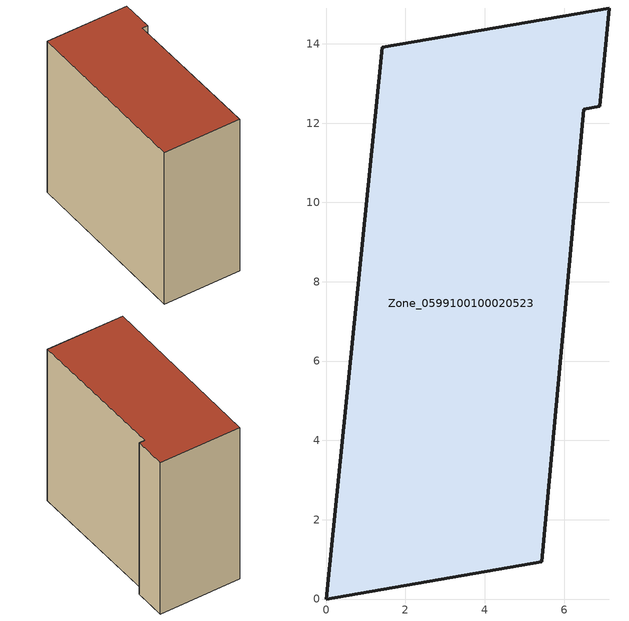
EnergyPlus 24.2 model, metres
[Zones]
Zone_0599100100020523
 floor ground (C_G): 7.14,14.9 6.9,12.43 6.5,12.36 5.44,0.94 0,0 1.42,13.91 z0
 wall outside (C_F): 1.42,13.91 0,0 5.44,0.94 6.5,12.36 6.9,12.43 7.14,14.9 1.42,13.91 z0:9.34
 roof outside (C_R): 6.9,12.43 7.14,14.9 1.42,13.91 0,0 5.44,0.94 6.5,12.36 z9.34
[BUILDING]
Pand.0599100100020523: North Axis=0; Terrain=City; Loads Convergence Tolerance Value=0.04; Temperature Convergence Tolerance Value=0.4; Solar Distribution=FullExterior; Maximum Number of Warmup Days=25; Minimum Number of Warmup Days=1
[Site:Location]
Rotterdam.The.Hague.AP_ZH_NLD Design_Conditions: Latitude=51.96; Longitude=4.45; Time Zone=1; Elevation=-4.5
[SITE:GROUNDTEMPERATURE:BUILDINGSURFACE]
18, 18, 18, 18, 18, 18, 18, 18, 18, 18, 18, 18
[MATERIAL] Thermal Absorptance=0.9; Solar Absorptance=0.7; Visible Absorptance=0.7
Name | Roughness | Thickness | Conductivity | Density | Specific Heat
G.TI.2015-2018 | MediumSmooth | 0.15 | 0.0428571 | 540 | 1210
F.TI.2015-2018 | Rough | 0.3 | 0.0666667 | 1920 | 840
R.TI.2015-2018 | MediumRough | 0.2 | 0.0333333 | 1500 | 1000
[CONSTRUCTION]
C_G: G.TI.2015-2018
C_F: F.TI.2015-2018
C_R: R.TI.2015-2018
[ZONE]
Zone_0599100100020523: Type=1; Multiplier=1; Ceiling Height=Autocalculate; Volume=Autocalculate; Floor Area=autocalculate; Part of Total Floor Area=Yes
[ZONEINFILTRATION:DESIGNFLOWRATE]
Infil_Zone_0599100100020523: Zone or ZoneList or Space or SpaceList=Zone_0599100100020523; Schedule=AlwaysOn; Design Flow Rate Calculation Method=Flow/Area; Flow Rate per Floor Area=0.0015; Constant Term Coefficient=1; Temperature Term Coefficient=0; Velocity Term Coefficient=0; Velocity Squared Term Coefficient=0
[HVACTEMPLATE:ZONE:IDEALLOADSAIRSYSTEM]
Zone_0599100100020523: Maximum Heating Supply Air Temperature=50; Minimum Cooling Supply Air Temperature=13; Maximum Heating Supply Air Humidity Ratio=0.0156; Minimum Cooling Supply Air Humidity Ratio=0.0077; Heating Limit=NoLimit; Cooling Limit=NoLimit; Dehumidification Control Type=ConstantSensibleHeatRatio; Cooling Sensible Heat Ratio=0.7; Dehumidification Setpoint=60; Humidification Control Type=None; Humidification Setpoint=30; Outdoor Air Method=None; Outdoor Air Flow Rate per Person=0.00944; Outdoor Air Flow Rate per Zone Floor Area=0; Outdoor Air Flow Rate per Zone=0; Demand Controlled Ventilation Type=None; Outdoor Air Economizer Type=NoEconomizer; Heat Recovery Type=None; Sensible Heat Recovery Effectiveness=0.7; Latent Heat Recovery Effectiveness=0.65
[ZONECONTROL:THERMOSTAT]
ThermostatControl_Zone_0599100100020523: Zone or ZoneList=Zone_0599100100020523; Control Type Schedule=DualSetpointControlType; Control 1=Thermostat_Zone_0599100100020523; Temperature Difference Between Cutout And Setpoint=0
[THERMOSTATSETPOINT:DUALSETPOINT]
Thermostat_Zone_0599100100020523: Heating Setpoint Temperature Schedule=HeatingSetpoint_Zone_0599100100020523; Cooling Setpoint Temperature Schedule=CoolingSetpoint_Zone_0599100100020523
[SCHEDULE:COMPACT]
HeatingSetpoint_Zone_0599100100020523: Through: 12/31, For: AllDays, Until: 24:00, 21
CoolingSetpoint_Zone_0599100100020523: Through: 12/31, For: AllDays, Until: 24:00, 24
DualSetpointControlType: Through: 12/31, For: AllDays, Until: 24:00, 4
AlwaysOn: Through: 12/31, For: AllDays, Until: 24:00, 1
